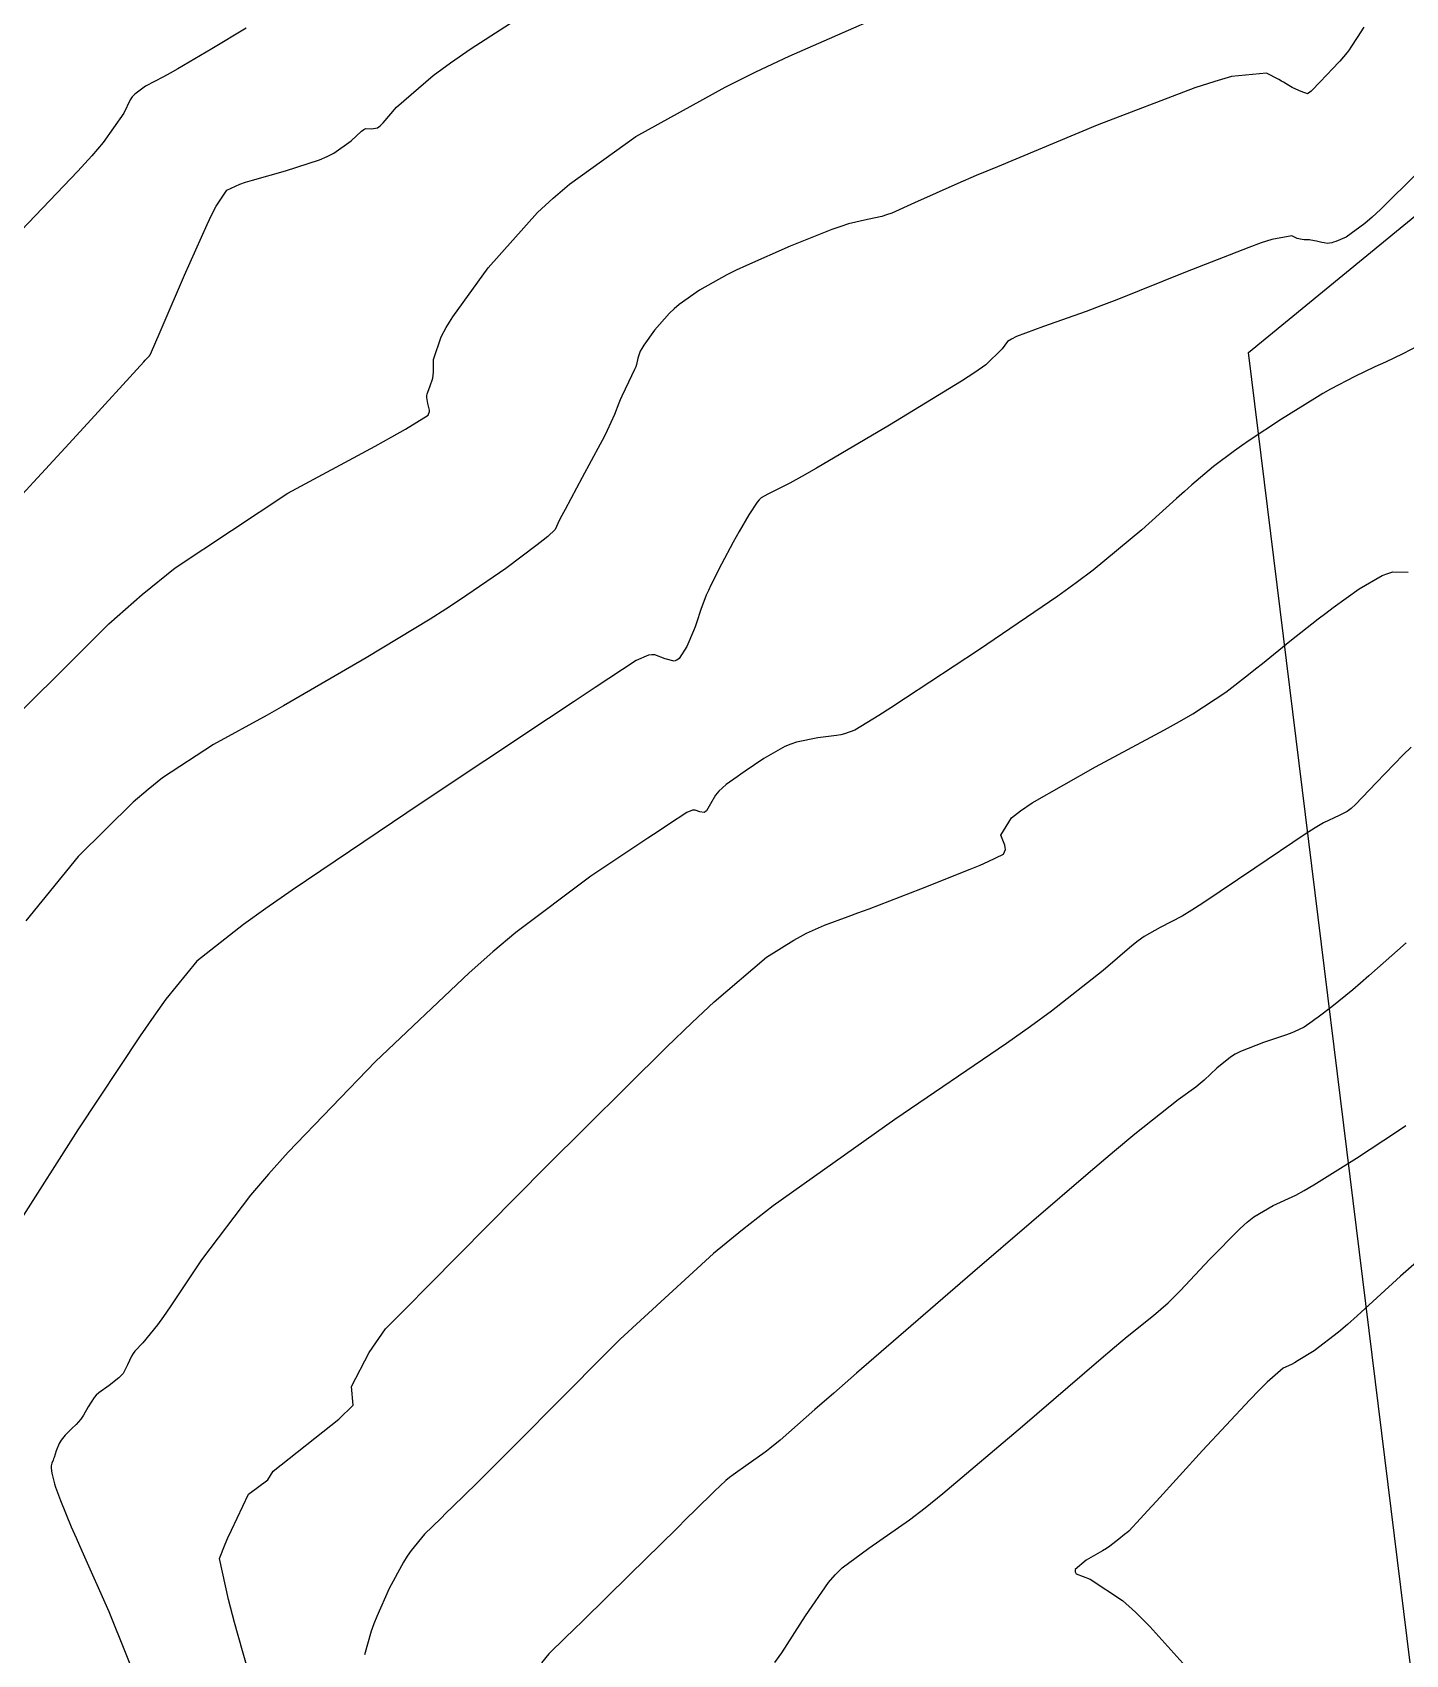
# Model space of a CAD drawing. Header units: metres. Extents: x 837476 to 838477, y 1189012 to 1191014.
# Drawn here: x 837755.9 to 837803.5, y 1190615.1 to 1190671.3 of the extents above; entities that cross this region are included whole.
import ezdxf

# ---------------------------------------------------------------- set-up
doc = ezdxf.new("R2010")
doc.units = ezdxf.units.M
doc.header["$LTSCALE"] = 0.3
for name, color, linetype in [('CORREDORVIA', 94, 'Continuous'), ('COTAS 10', 1, 'Continuous'), ('COTAS INT', 252, 'Continuous')]:
    doc.layers.add(name, color=color, linetype=linetype)

msp = doc.modelspace()

# ---------------------------------------------------------------- linework, layer by layer
at = {"layer": 'CORREDORVIA'}
msp.add_lwpolyline([(837910.676, 1191000.965), (838246.889, 1191005.3), (838347.391, 1190870.925), (838423.516, 1190628.699), (838450.215, 1190473.685), (838321.32, 1190375.615), (838242.09, 1190297.633), (838236.889, 1190068.622), (838166.593, 1189160.17), (837860.483, 1189307.124), (837593.191, 1189234.399), (837744.487, 1189686.609), (837700.859, 1189887.9), (837671.347, 1190075.087), (837676.273, 1190181.696), (837885.383, 1190229.429), (837983.184, 1190344.12), (837817.554, 1190502.187), (837798.033, 1190660.17), (837963.574, 1190795.982)], close=True, dxfattribs=at)
at = {"layer": 'COTAS 10'}
for points in [[(837763.33, 1190671.404), (837762.131, 1190670.698), (837760.953, 1190670.004), (837760.691, 1190669.853), (837760.457, 1190669.721), (837759.843, 1190669.395), (837759.465, 1190669.125), (837759.379, 1190669.029), (837759.302, 1190668.923), (837759.091, 1190668.462), (837758.374, 1190667.444), (837757.979, 1190666.987), (837757.497, 1190666.454), (837755.044, 1190663.897)], [(837803.909, 1190660.405), (837803.382, 1190660.127), (837802.78, 1190659.844), (837802.602, 1190659.76), (837802.419, 1190659.673), (837801.716, 1190659.341), (837800.88, 1190658.903), (837800.613, 1190658.75), (837800.33, 1190658.584), (837799.181, 1190657.867), (837798.059, 1190657.123), (837797.794, 1190656.94), (837797.548, 1190656.766), (837796.822, 1190656.22), (837796.078, 1190655.59), (837795.82, 1190655.363), (837795.54, 1190655.114), (837794.341, 1190654.028), (837792.656, 1190652.638), (837792.069, 1190652.198), (837791.431, 1190651.734), (837788.691, 1190649.859), (837786.16, 1190648.199), (837785.654, 1190647.87), (837785.232, 1190647.598), (837784.41, 1190647.089), (837784.047, 1190646.964), (837783.914, 1190646.935), (837783.768, 1190646.908), (837783.123, 1190646.827), (837782.388, 1190646.677), (837782.185, 1190646.605), (837781.983, 1190646.521), (837781.251, 1190646.108), (837780.608, 1190645.668), (837780.46, 1190645.566), (837780.326, 1190645.473), (837779.953, 1190645.21), (837779.695, 1190644.982), (837779.634, 1190644.911), (837779.577, 1190644.836), (837779.406, 1190644.538), (837779.262, 1190644.301), (837779.222, 1190644.265), (837779.181, 1190644.242), (837779.034, 1190644.265), (837778.875, 1190644.326), (837778.827, 1190644.326), (837778.778, 1190644.32), (837778.586, 1190644.238), (837777.954, 1190643.823), (837777.627, 1190643.607), (837777.234, 1190643.346), (837775.266, 1190642.038), (837772.662, 1190640.083), (837771.868, 1190639.415), (837771.043, 1190638.691), (837767.801, 1190635.62), (837764.78, 1190632.479), (837764.094, 1190631.711), (837763.474, 1190630.988), (837761.777, 1190628.743), (837760.694, 1190627.113), (837760.46, 1190626.777), (837760.254, 1190626.491), (837759.749, 1190625.874), (837759.474, 1190625.579), (837759.412, 1190625.497), (837759.358, 1190625.414), (837759.217, 1190625.109), (837759.059, 1190624.813), (837758.994, 1190624.735), (837758.92, 1190624.658), (837758.575, 1190624.398), (837758.218, 1190624.134), (837758.135, 1190624.055), (837758.06, 1190623.973), (837757.848, 1190623.657), (837757.685, 1190623.362), (837757.641, 1190623.293), (837757.596, 1190623.229), (837757.439, 1190623.046), (837757.285, 1190622.9), (837757.201, 1190622.818), (837757.051, 1190622.669), (837756.914, 1190622.496), (837756.88, 1190622.44), (837756.849, 1190622.38), (837756.749, 1190622.134), (837756.671, 1190621.903), (837756.654, 1190621.853), (837756.638, 1190621.81), (837756.594, 1190621.704), (837756.573, 1190621.61), (837756.572, 1190621.573), (837756.573, 1190621.533), (837756.593, 1190621.351), (837756.658, 1190621.079), (837756.688, 1190620.982), (837756.722, 1190620.875), (837756.889, 1190620.41), (837757.268, 1190619.5), (837757.437, 1190619.112), (837757.633, 1190618.666), (837758.572, 1190616.567), (837759.744, 1190613.632)], [(837805.045, 1190629.706), (837803.306, 1190628.176), (837801.805, 1190626.803), (837801.464, 1190626.505), (837801.155, 1190626.243), (837800.309, 1190625.597), (837799.759, 1190625.253), (837799.636, 1190625.182), (837799.527, 1190625.121), (837799.239, 1190624.988), (837798.687, 1190624.511), (837798.411, 1190624.233), (837798.082, 1190623.893), (837796.45, 1190622.137), (837794.852, 1190620.391), (837794.545, 1190620.056), (837794.297, 1190619.786), (837793.889, 1190619.348), (837793.822, 1190619.294), (837793.788, 1190619.266), (837793.749, 1190619.232), (837793.553, 1190619.064), (837793.234, 1190618.828), (837793.117, 1190618.751), (837792.987, 1190618.67), (837792.415, 1190618.338), (837792.038, 1190618.017), (837792.031, 1190617.942), (837792.067, 1190617.874), (837792.55, 1190617.679), (837793.679, 1190616.945), (837794.123, 1190616.537), (837794.623, 1190616.039), (837796.902, 1190613.502)]]:
    msp.add_lwpolyline(points, dxfattribs=at)
at = {"layer": 'COTAS INT'}
for points in [[(837750.358, 1190649.583), (837755.963, 1190655.683), (837757.058, 1190656.875), (837757.954, 1190657.851), (837759.54, 1190659.583), (837759.781, 1190659.852), (837759.829, 1190659.905), (837759.87, 1190659.95), (837759.951, 1190660.039), (837759.975, 1190660.064), (837759.98, 1190660.07), (837759.984, 1190660.075), (837759.992, 1190660.087), (837759.996, 1190660.096), (837759.998, 1190660.099), (837760, 1190660.101), (837760.008, 1190660.112), (837760.196, 1190660.539), (837760.31, 1190660.805), (837760.452, 1190661.134), (837761.189, 1190662.854), (837761.969, 1190664.605), (837762.137, 1190664.954), (837762.285, 1190665.243), (837762.649, 1190665.795), (837763.101, 1190666), (837763.305, 1190666.071), (837763.542, 1190666.147), (837764.685, 1190666.472), (837765.865, 1190666.852), (837766.125, 1190666.963), (837766.358, 1190667.077), (837766.958, 1190667.509), (837767.319, 1190667.846), (837767.399, 1190667.9), (837767.471, 1190667.936), (837767.661, 1190667.922), (837767.877, 1190667.961), (837767.965, 1190668.03), (837768.065, 1190668.125), (837768.531, 1190668.677), (837769.795, 1190669.772), (837770.4, 1190670.208), (837771.114, 1190670.703), (837774.614, 1190672.971)], [(837754.141, 1190646.374), (837758.563, 1190650.78), (837759.728, 1190651.793), (837760.867, 1190652.716), (837764.769, 1190655.303), (837767.787, 1190656.934), (837768.368, 1190657.255), (837768.84, 1190657.519), (837769.628, 1190658.001), (837769.669, 1190658.131), (837769.67, 1190658.173), (837769.667, 1190658.218), (837769.618, 1190658.402), (837769.582, 1190658.615), (837769.586, 1190658.678), (837769.597, 1190658.742), (837769.688, 1190658.988), (837769.786, 1190659.29), (837769.802, 1190659.389), (837769.812, 1190659.495), (837769.807, 1190659.935), (837770.074, 1190660.716), (837770.256, 1190661.038), (837770.485, 1190661.404), (837771.7, 1190663.108), (837773.411, 1190665.022), (837773.951, 1190665.521), (837774.521, 1190666.008), (837776.821, 1190667.655), (837779.909, 1190669.366), (837780.975, 1190669.893), (837782.134, 1190670.443), (837787.08, 1190672.622)], [(837802.03, 1190671.449), (837801.8, 1190671.084), (837801.587, 1190670.745), (837801.523, 1190670.656), (837801.457, 1190670.568), (837801.199, 1190670.268), (837800.923, 1190669.978), (837800.769, 1190669.814), (837800.486, 1190669.515), (837800.251, 1190669.272), (837800.203, 1190669.227), (837800.163, 1190669.19), (837800.082, 1190669.136), (837800.02, 1190669.156), (837799.993, 1190669.166), (837799.96, 1190669.178), (837799.804, 1190669.239), (837799.634, 1190669.313), (837799.593, 1190669.333), (837799.554, 1190669.353), (837799.436, 1190669.425), (837799.256, 1190669.533), (837799.178, 1190669.576), (837799.088, 1190669.625), (837798.661, 1190669.85), (837797.454, 1190669.733), (837796.872, 1190669.566), (837796.183, 1190669.341), (837792.797, 1190668.044), (837789.34, 1190666.611), (837788.605, 1190666.3), (837787.967, 1190666.027), (837786.466, 1190665.354), (837785.687, 1190665.006), (837785.504, 1190664.938), (837785.335, 1190664.883), (837784.841, 1190664.786), (837784.185, 1190664.634), (837783.914, 1190664.543), (837783.605, 1190664.432), (837782.163, 1190663.857), (837780.652, 1190663.191), (837780.298, 1190663.023), (837779.972, 1190662.862), (837779.029, 1190662.339), (837778.326, 1190661.836), (837778.152, 1190661.687), (837777.987, 1190661.534), (837777.464, 1190660.95), (837777.092, 1190660.429), (837777.023, 1190660.317), (837776.967, 1190660.219), (837776.886, 1190659.98), (837776.844, 1190659.762), (837776.814, 1190659.676), (837776.775, 1190659.58), (837776.568, 1190659.143), (837776.334, 1190658.663), (837776.279, 1190658.54), (837776.228, 1190658.421), (837776.077, 1190658.029), (837775.831, 1190657.471), (837775.72, 1190657.249), (837775.59, 1190656.996), (837774.965, 1190655.839), (837774.368, 1190654.741), (837774.255, 1190654.527), (837774.165, 1190654.352), (837774.031, 1190654.042), (837773.776, 1190653.801), (837773.61, 1190653.67), (837773.403, 1190653.509), (837772.312, 1190652.695), (837770.743, 1190651.613), (837770.235, 1190651.283), (837769.695, 1190650.941), (837767.481, 1190649.596), (837765.196, 1190648.267), (837764.612, 1190647.934), (837764.05, 1190647.617), (837762.194, 1190646.597), (837760.43, 1190645.441), (837759.926, 1190645.037), (837759.414, 1190644.598), (837757.508, 1190642.711), (837755.69, 1190640.485)], [(837803.903, 1190666.414), (837802.604, 1190665.124), (837802.319, 1190664.86), (837802.067, 1190664.638), (837801.425, 1190664.174), (837801.063, 1190664.019), (837800.986, 1190663.992), (837800.92, 1190663.97), (837800.767, 1190663.947), (837800.658, 1190663.971), (837800.577, 1190663.989), (837800.393, 1190664.03), (837800.201, 1190664.066), (837800.153, 1190664.073), (837800.108, 1190664.078), (837799.966, 1190664.082), (837799.822, 1190664.099), (837799.777, 1190664.111), (837799.729, 1190664.128), (837799.534, 1190664.215), (837798.841, 1190664.089), (837798.479, 1190663.97), (837798.044, 1190663.816), (837795.855, 1190662.956), (837793.477, 1190662.001), (837792.922, 1190661.786), (837792.411, 1190661.592), (837790.939, 1190661.074), (837790, 1190660.725), (837789.826, 1190660.638), (837789.688, 1190660.556), (837789.502, 1190660.296), (837788.939, 1190659.75), (837788.564, 1190659.487), (837788.094, 1190659.177), (837785.609, 1190657.653), (837783.073, 1190656.169), (837782.571, 1190655.884), (837782.157, 1190655.652), (837781.388, 1190655.269), (837781.166, 1190655.141), (837781.096, 1190655.071), (837781.023, 1190654.987), (837780.731, 1190654.556), (837780.395, 1190653.972), (837780.294, 1190653.791), (837780.189, 1190653.602), (837779.783, 1190652.847), (837779.414, 1190652.112), (837779.332, 1190651.935), (837779.26, 1190651.769), (837779.073, 1190651.267), (837778.921, 1190650.81), (837778.87, 1190650.674), (837778.815, 1190650.534), (837778.585, 1190649.99), (837778.315, 1190649.576), (837778.234, 1190649.518), (837778.152, 1190649.483), (837777.834, 1190649.563), (837777.477, 1190649.699), (837777.37, 1190649.7), (837777.259, 1190649.686), (837776.829, 1190649.503), (837775.412, 1190648.572), (837774.679, 1190648.087), (837773.798, 1190647.502), (837769.384, 1190644.569), (837764.921, 1190641.553), (837764.008, 1190640.916), (837763.235, 1190640.366), (837761.61, 1190639.096), (837760.545, 1190637.769), (837760.126, 1190637.182), (837759.652, 1190636.5), (837757.491, 1190633.246), (837755.451, 1190630.037)], [(837764.632, 1190610.164), (837763.195, 1190615.197), (837762.925, 1190616.179), (837762.712, 1190616.982), (837762.406, 1190618.398), (837762.595, 1190618.895), (837762.693, 1190619.119), (837762.812, 1190619.38), (837763.407, 1190620.634), (837764.076, 1190621.123), (837764.26, 1190621.424), (837766.538, 1190623.229), (837767.029, 1190623.706), (837766.974, 1190624.353), (837767.589, 1190625.537), (837768.153, 1190626.351), (837768.841, 1190627.046), (837769.66, 1190627.874), (837773.719, 1190631.977), (837777.881, 1190636.115), (837778.766, 1190636.965), (837779.535, 1190637.687), (837781.345, 1190639.224), (837782.293, 1190639.82), (837782.519, 1190639.949), (837782.728, 1190640.062), (837783.348, 1190640.335), (837784.173, 1190640.633), (837784.511, 1190640.76), (837784.897, 1190640.907), (837786.687, 1190641.599), (837788.404, 1190642.28), (837788.744, 1190642.42), (837789.025, 1190642.539), (837789.549, 1190642.792), (837789.621, 1190642.963), (837789.616, 1190643.031), (837789.601, 1190643.106), (837789.457, 1190643.452), (837789.832, 1190644.06), (837790.143, 1190644.301), (837790.545, 1190644.573), (837792.745, 1190645.821), (837795.132, 1190647.102), (837795.651, 1190647.395), (837796.108, 1190647.662), (837797.248, 1190648.405), (837798.039, 1190649.023), (837798.276, 1190649.211), (837798.521, 1190649.406), (837799.471, 1190650.172), (837800.45, 1190650.946), (837800.712, 1190651.146), (837800.97, 1190651.34), (837801.874, 1190651.989), (837802.669, 1190652.447), (837802.859, 1190652.52), (837803.036, 1190652.571), (837803.569, 1190652.561)], [(837803.668, 1190646.508), (837803.39, 1190646.233), (837802.464, 1190645.268), (837801.741, 1190644.519), (837801.59, 1190644.381), (837801.461, 1190644.273), (837801.174, 1190644.131), (837800.637, 1190643.884), (837800.351, 1190643.709), (837800.005, 1190643.489), (837798.258, 1190642.311), (837796.456, 1190641.096), (837796.075, 1190640.852), (837795.746, 1190640.65), (837794.984, 1190640.253), (837794.42, 1190639.945), (837794.217, 1190639.798), (837793.992, 1190639.624), (837793.008, 1190638.772), (837791.22, 1190637.356), (837790.488, 1190636.826), (837789.654, 1190636.237), (837785.789, 1190633.612), (837781.572, 1190630.611), (837780.516, 1190629.785), (837779.509, 1190628.96), (837776.276, 1190625.998), (837773.742, 1190623.441), (837773.176, 1190622.872), (837772.669, 1190622.363), (837771.324, 1190621.025), (837770.459, 1190620.177), (837770.254, 1190619.977), (837770.064, 1190619.791), (837769.503, 1190619.242), (837769.033, 1190618.679), (837768.901, 1190618.484), (837768.768, 1190618.271), (837768.279, 1190617.361), (837767.846, 1190616.387), (837767.748, 1190616.134), (837767.659, 1190615.888), (837767.418, 1190615.062)], [(837803.499, 1190639.728), (837802.205, 1190638.582), (837801.912, 1190638.328), (837801.647, 1190638.101), (837800.923, 1190637.51), (837800.448, 1190637.15), (837800.339, 1190637.07), (837800.24, 1190636.998), (837799.966, 1190636.808), (837799.623, 1190636.642), (837799.48, 1190636.586), (837799.317, 1190636.525), (837798.556, 1190636.268), (837797.764, 1190635.958), (837797.58, 1190635.864), (837797.412, 1190635.766), (837796.937, 1190635.381), (837796.506, 1190634.965), (837796.366, 1190634.848), (837796.217, 1190634.729), (837795.606, 1190634.292), (837794.106, 1190633.103), (837793.397, 1190632.51), (837792.561, 1190631.802), (837788.479, 1190628.294), (837784.467, 1190624.818), (837783.676, 1190624.131), (837783.022, 1190623.563), (837781.813, 1190622.503), (837781.458, 1190622.205), (837781.342, 1190622.116), (837781.219, 1190622.024), (837780.711, 1190621.672), (837780.193, 1190621.303), (837780.063, 1190621.202), (837779.94, 1190621.1), (837779.543, 1190620.737), (837778.874, 1190620.072), (837778.579, 1190619.78), (837778.237, 1190619.443), (837776.603, 1190617.837), (837774.991, 1190616.255), (837774.662, 1190615.932), (837774.384, 1190615.66), (837773.805, 1190615.092), (837773.554, 1190614.791)], [(837781.628, 1190614.792), (837781.88, 1190615.137), (837782.698, 1190616.414), (837783.488, 1190617.564), (837783.723, 1190617.83), (837783.964, 1190618.073), (837784.889, 1190618.76), (837786.295, 1190619.735), (837786.839, 1190620.159), (837787.45, 1190620.651), (837790.215, 1190622.986), (837792.858, 1190625.261), (837793.393, 1190625.715), (837793.841, 1190626.092), (837794.747, 1190626.82), (837795.257, 1190627.257), (837795.456, 1190627.452), (837795.679, 1190627.678), (837796.693, 1190628.759), (837797.747, 1190629.829), (837797.996, 1190630.049), (837798.225, 1190630.235), (837798.898, 1190630.628), (837799.674, 1190630.987), (837799.969, 1190631.151), (837800.3, 1190631.343), (837801.782, 1190632.271), (837803.197, 1190633.201), (837803.485, 1190633.395)]]:
    msp.add_lwpolyline(points, dxfattribs=at)

doc.saveas('drawing.dxf')
